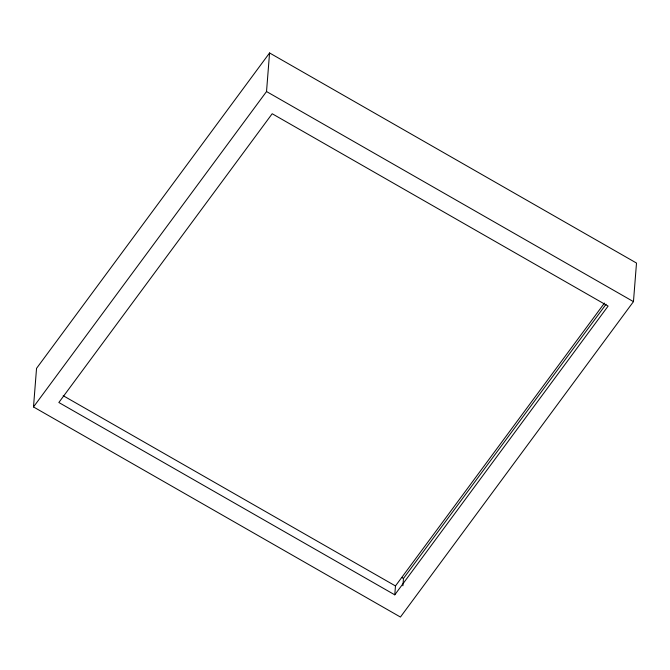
<?xml version="1.0" encoding="UTF-8"?>
<svg xmlns="http://www.w3.org/2000/svg" width="670" height="670" viewBox="0 0 670 670"><rect width="100%" height="100%" fill="white"/><g stroke="black" fill="none" stroke-linecap="round" stroke-linejoin="round"><path stroke-width="1" d="M33.5 406.95L36.54 368.366L269.566 52.955L636.5 263.05L633.46 301.634L400.434 617.045L33.5 406.95L266.526 91.539L269.566 52.955M394.772 594.834L608.109 306.081L272.188 113.741L58.851 402.503L394.772 594.834L395.476 585.948L604.457 303.083M402.896 585.764L403.474 578.461L606.048 304.264M266.526 91.539L633.46 301.634M401.657 577.423L403.474 578.461M63.181 395.694L395.476 585.948"/></g></svg>
